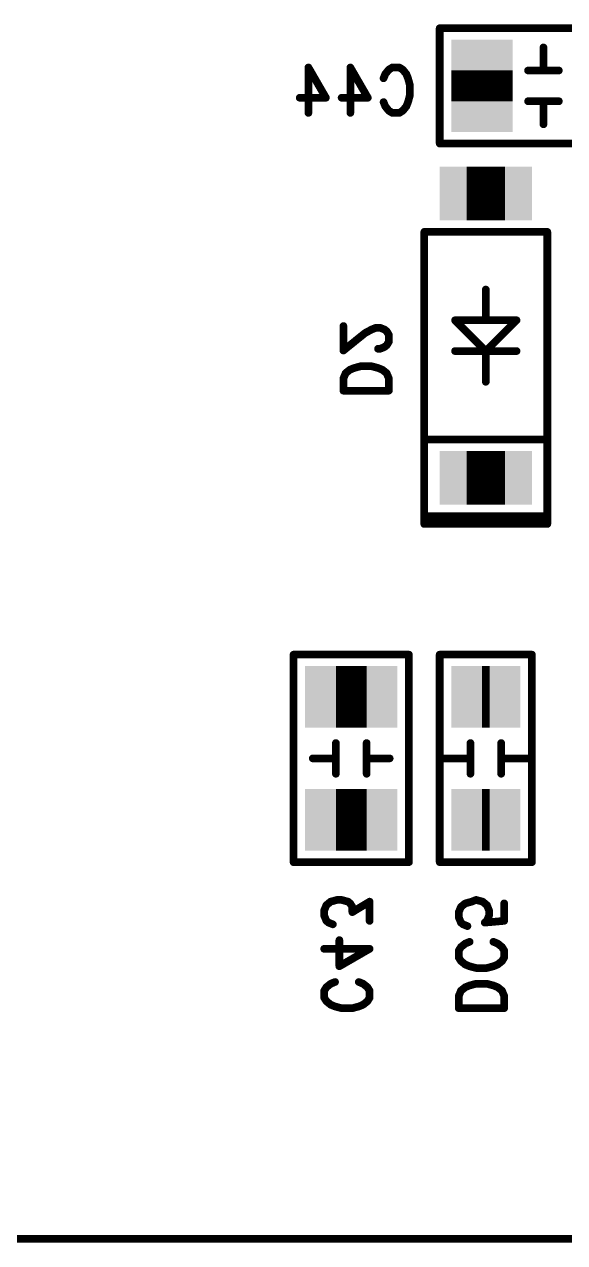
# Model space of a CAD drawing. Extents: x 100 to 156, y 84.7 to 174.
# Drawn here: x 116 to 123.03, y 99.95 to 115.8 of the extents above; entities that cross this region are included whole.
import ezdxf

# ---------------------------------------------------------------- set-up
doc = ezdxf.new("R2010")
doc.units = 0
doc.layers.get('0').update_dxf_attribs({"linetype": 'CONTINUOUS'})
doc.layers.add('MASK-BOTTOM_PHO', color=4, linetype='CONTINUOUS')
doc.layers.add('SILK-BOTTOM_PHO', color=5, linetype='CONTINUOUS')

# ---------------------------------------------------------------- blocks, each defined once
blk = doc.blocks.new('SQUARE_10')
blk.add_solid([(0.350012, 0.350012), (0.350012, -0.350012), (-0.350012, 0.350012), (-0.350012, -0.350012)])
blk = doc.blocks.new('SQUARE_161')
blk.add_solid([(0.40005, 0.40005), (0.40005, -0.40005), (-0.40005, 0.40005), (-0.40005, -0.40005)])
blk = doc.blocks.new('ROUND_1')
at = {"const_width": 0.050038}
blk.add_lwpolyline([(-0.025018, 0, 1), (0.025018, 0, 1)], format="xyb", close=True, dxfattribs=at)

msp = doc.modelspace()

# ---------------------------------------------------------------- linework, layer by layer
at = {"layer": 'MASK-BOTTOM_PHO'}
for points, const_width in [([(121.949972, 114.800126), (121.949972, 115.199922)], 0.8001), ([(122.249946, 113.599976), (121.750074, 113.599976)], 0.700024), ([(122.249946, 109.899958), (121.750074, 109.899958)], 0.700024), ([(120.050052, 107.050078), (120.450102, 107.050078)], 0.8001), ([(121.949972, 107.050078), (122.050048, 107.050078)], 0.8001), ([(120.050052, 105.449878), (120.450102, 105.449878)], 0.8001), ([(121.949972, 105.449878), (122.050048, 105.449878)], 0.8001), ([(100.000054, 100.000054), (143.999966, 100.000054)], 0.100076)]:
    msp.add_lwpolyline(points, dxfattribs=dict(at, const_width=const_width))
at = {"layer": 'SILK-BOTTOM_PHO', "const_width": 0.100076}
for points in [[(124.100082, 115.750086), (121.400062, 115.750086)], [(121.400062, 115.750086), (121.400062, 114.249962)], [(122.750072, 115.199922), (122.750072, 115.499896)], [(119.693182, 115.239038), (119.920512, 114.845338)], [(119.693182, 115.239038), (119.693182, 114.648488)], [(120.23852, 115.239038), (120.46585, 114.845338)], [(120.23852, 115.239038), (120.23852, 114.648488)], [(120.69318, 115.15471), (120.738646, 115.210844)], [(120.738646, 115.210844), (120.784112, 115.239038)], [(120.784112, 115.239038), (120.875044, 115.239038)], [(120.875044, 115.239038), (120.92051, 115.210844)], [(120.92051, 115.210844), (120.965976, 115.15471)], [(122.94997, 115.199922), (122.54992, 115.199922)], [(120.670574, 115.098322), (120.69318, 115.15471)], [(120.965976, 115.15471), (120.988582, 115.098322)], [(120.988582, 115.098322), (121.011442, 115.013994)], [(121.011442, 114.873532), (120.988582, 114.78895)], [(121.011442, 115.013994), (121.011442, 114.873532)], [(119.920512, 114.845338), (119.579644, 114.845338)], [(120.46585, 114.845338), (120.124982, 114.845338)], [(120.69318, 114.732816), (120.670574, 114.78895)], [(120.738646, 114.676682), (120.69318, 114.732816)], [(120.965976, 114.732816), (120.92051, 114.676682)], [(120.988582, 114.78895), (120.965976, 114.732816)], [(122.94997, 114.800126), (122.54992, 114.800126)], [(122.750072, 114.800126), (122.750072, 114.499898)], [(120.784112, 114.648488), (120.738646, 114.676682)], [(120.875044, 114.648488), (120.784112, 114.648488)], [(120.92051, 114.676682), (120.875044, 114.648488)], [(121.400062, 114.249962), (124.100082, 114.249962)], [(121.19991, 113.100104), (121.19991, 110.400084)], [(122.80011, 113.100104), (121.19991, 113.100104)], [(122.80011, 110.400084), (122.80011, 113.100104)], [(122.00001, 111.949992), (122.00001, 112.350042)], [(120.14835, 111.5568), (120.14835, 111.875062)], [(120.570244, 111.852202), (120.51411, 111.829596)], [(120.626632, 111.852202), (120.570244, 111.852202)], [(120.682766, 111.829596), (120.626632, 111.852202)], [(121.59996, 111.949992), (122.40006, 111.949992)], [(122.00001, 111.549942), (121.59996, 111.949992)], [(122.40006, 111.949992), (122.00001, 111.549942)], [(120.429782, 111.78413), (120.14835, 111.5568)], [(120.51411, 111.829596), (120.429782, 111.78413)], [(120.71096, 111.806736), (120.682766, 111.829596)], [(120.739154, 111.76127), (120.71096, 111.806736)], [(120.739154, 111.670338), (120.739154, 111.76127)], [(120.598438, 111.57966), (120.626632, 111.57966)], [(120.626632, 111.57966), (120.682766, 111.602266)], [(120.682766, 111.602266), (120.71096, 111.625126)], [(120.71096, 111.625126), (120.739154, 111.670338)], [(121.59996, 111.549942), (122.40006, 111.549942)], [(122.00001, 111.549942), (122.00001, 111.149892)], [(120.176544, 111.261398), (120.14835, 111.193072)], [(120.232932, 111.306864), (120.176544, 111.261398)], [(120.289066, 111.32947), (120.232932, 111.306864)], [(120.373394, 111.35233), (120.289066, 111.32947)], [(120.51411, 111.35233), (120.373394, 111.35233)], [(120.598438, 111.32947), (120.51411, 111.35233)], [(120.654572, 111.306864), (120.598438, 111.32947)], [(120.71096, 111.261398), (120.654572, 111.306864)], [(120.739154, 111.193072), (120.71096, 111.261398)], [(120.14835, 111.193072), (120.14835, 111.034068)], [(120.739154, 111.034068), (120.739154, 111.193072)], [(120.739154, 111.034068), (120.14835, 111.034068)], [(121.19991, 110.400084), (122.80011, 110.400084)], [(121.19991, 110.400084), (121.19991, 109.400086)], [(122.80011, 109.400086), (122.80011, 110.400084)], [(121.19991, 109.400086), (122.80011, 109.400086)], [(121.19991, 109.400086), (121.19991, 109.30001)], [(122.80011, 109.30001), (122.80011, 109.400086)], [(121.19991, 109.30001), (122.80011, 109.30001)], [(121.000012, 107.599988), (119.499888, 107.599988)], [(119.499888, 107.599988), (119.499888, 104.899968)], [(121.000012, 104.899968), (121.000012, 107.599988)], [(122.599958, 107.599988), (121.400062, 107.599988)], [(121.400062, 107.599988), (121.400062, 104.899968)], [(122.599958, 104.899968), (122.599958, 107.599988)], [(120.050052, 106.05008), (120.050052, 106.449876)], [(120.450102, 106.05008), (120.450102, 106.449876)], [(121.800112, 106.05008), (121.800112, 106.449876)], [(122.199908, 106.05008), (122.199908, 106.449876)], [(120.050052, 106.249978), (119.750078, 106.249978)], [(120.450102, 106.249978), (120.750076, 106.249978)], [(121.400062, 106.249978), (121.800112, 106.249978)], [(122.599958, 106.249978), (122.199908, 106.249978)], [(119.499888, 104.899968), (121.000012, 104.899968)], [(121.400062, 104.899968), (122.599958, 104.899968)], [(120.06707, 104.408986), (119.982742, 104.38638)], [(120.123458, 104.408986), (120.06707, 104.408986)], [(120.207786, 104.38638), (120.123458, 104.408986)], [(121.873518, 104.408986), (121.81713, 104.38638)], [(121.957846, 104.38638), (121.873518, 104.408986)], [(119.926608, 104.340914), (119.898414, 104.272842)], [(119.898414, 104.272842), (119.898414, 104.204516)], [(119.982742, 104.38638), (119.926608, 104.340914)], [(120.23598, 104.36352), (120.207786, 104.38638)], [(120.264174, 104.318308), (120.23598, 104.36352)], [(120.488964, 104.38638), (120.264174, 104.249982)], [(120.264174, 104.249982), (120.264174, 104.318308)], [(120.488964, 104.136444), (120.488964, 104.38638)], [(121.676668, 104.318308), (121.648474, 104.249982)], [(121.648474, 104.249982), (121.648474, 104.18191)], [(121.732802, 104.36352), (121.676668, 104.318308)], [(121.81713, 104.38638), (121.732802, 104.36352)], [(122.01398, 104.340914), (121.957846, 104.38638)], [(122.042174, 104.272842), (122.01398, 104.340914)], [(122.042174, 104.204516), (122.042174, 104.272842)], [(122.239024, 104.36352), (122.239024, 104.136444)], [(119.898414, 104.204516), (119.926608, 104.136444)], [(119.926608, 104.136444), (119.954802, 104.113584)], [(119.954802, 104.113584), (120.010936, 104.090978)], [(121.648474, 104.18191), (121.676668, 104.113584)], [(121.676668, 104.113584), (121.704608, 104.090978)], [(121.704608, 104.090978), (121.760996, 104.068118)], [(122.239024, 104.136444), (121.98604, 104.113584)], [(121.98604, 104.113584), (122.01398, 104.136444)], [(122.01398, 104.136444), (122.042174, 104.204516)], [(120.488964, 103.772716), (119.898414, 103.772716)], [(120.095264, 103.545386), (120.095264, 103.886254)], [(120.488964, 103.772716), (120.095264, 103.545386)], [(121.648474, 103.75011), (121.676668, 103.795576)], [(121.676668, 103.795576), (121.732802, 103.840788)], [(121.732802, 103.840788), (121.788936, 103.863648)], [(122.098562, 103.863648), (122.154696, 103.840788)], [(122.154696, 103.840788), (122.21083, 103.795576)], [(122.21083, 103.795576), (122.239024, 103.75011)], [(121.648474, 103.659178), (121.648474, 103.75011)], [(121.676668, 103.613712), (121.648474, 103.659178)], [(121.732802, 103.568246), (121.676668, 103.613712)], [(122.21083, 103.613712), (122.154696, 103.568246)], [(122.239024, 103.659178), (122.21083, 103.613712)], [(122.239024, 103.75011), (122.239024, 103.659178)], [(121.788936, 103.545386), (121.732802, 103.568246)], [(121.873518, 103.52278), (121.788936, 103.545386)], [(122.01398, 103.52278), (121.873518, 103.52278)], [(122.098562, 103.545386), (122.01398, 103.52278)], [(122.154696, 103.568246), (122.098562, 103.545386)], [(119.926608, 103.272844), (119.982742, 103.318056)], [(119.982742, 103.318056), (120.03913, 103.340916)], [(120.348502, 103.340916), (120.404636, 103.318056)], [(120.404636, 103.318056), (120.461024, 103.272844)], [(121.788936, 103.29545), (121.732802, 103.272844)], [(121.873518, 103.318056), (121.788936, 103.29545)], [(122.01398, 103.318056), (121.873518, 103.318056)], [(122.098562, 103.29545), (122.01398, 103.318056)], [(122.154696, 103.272844), (122.098562, 103.29545)], [(119.898414, 103.227378), (119.926608, 103.272844)], [(119.898414, 103.136446), (119.898414, 103.227378)], [(119.926608, 103.09098), (119.898414, 103.136446)], [(120.461024, 103.272844), (120.488964, 103.227378)], [(120.488964, 103.136446), (120.461024, 103.09098)], [(120.488964, 103.227378), (120.488964, 103.136446)], [(121.676668, 103.227378), (121.648474, 103.159052)], [(121.648474, 103.159052), (121.648474, 103.000048)], [(121.732802, 103.272844), (121.676668, 103.227378)], [(122.21083, 103.227378), (122.154696, 103.272844)], [(122.239024, 103.159052), (122.21083, 103.227378)], [(122.239024, 103.000048), (122.239024, 103.159052)], [(119.982742, 103.045514), (119.926608, 103.09098)], [(120.03913, 103.022654), (119.982742, 103.045514)], [(120.123458, 103.000048), (120.03913, 103.022654)], [(120.264174, 103.000048), (120.123458, 103.000048)], [(120.348502, 103.022654), (120.264174, 103.000048)], [(120.404636, 103.045514), (120.348502, 103.022654)], [(120.461024, 103.09098), (120.404636, 103.045514)], [(122.239024, 103.000048), (121.648474, 103.000048)], [(100.000054, 100.000054), (143.999966, 100.000054)]]:
    msp.add_lwpolyline(points, dxfattribs=at)

# ---------------------------------------------------------------- block references
at = {"layer": 'MASK-BOTTOM_PHO'}
for name, p in [('SQUARE_161', (121.949972, 115.199922)), ('SQUARE_161', (121.949972, 114.800126)), ('SQUARE_10', (121.750074, 113.599976)), ('SQUARE_10', (122.249946, 113.599976)), ('SQUARE_10', (121.750074, 109.899958)), ('SQUARE_10', (122.249946, 109.899958)), ('SQUARE_161', (120.050052, 107.050078)), ('SQUARE_161', (120.450102, 107.050078)), ('SQUARE_161', (121.949972, 107.050078)), ('SQUARE_161', (122.050048, 107.050078)), ('SQUARE_161', (120.050052, 105.449878)), ('SQUARE_161', (120.450102, 105.449878)), ('SQUARE_161', (121.949972, 105.449878)), ('SQUARE_161', (122.050048, 105.449878))]:
    msp.add_blockref(name, p, dxfattribs=at)
at = {"layer": 'SILK-BOTTOM_PHO'}
for p in [(121.400062, 115.750086), (122.750072, 115.499896), (119.693182, 115.239038), (119.693182, 115.239038), (120.23852, 115.239038), (120.23852, 115.239038), (120.738646, 115.210844), (120.784112, 115.239038), (120.875044, 115.239038), (120.92051, 115.210844), (122.54992, 115.199922), (122.750072, 115.199922), (122.94997, 115.199922), (120.670574, 115.098322), (120.69318, 115.15471), (120.965976, 115.15471), (120.988582, 115.098322), (121.011442, 115.013994), (121.011442, 114.873532), (119.579644, 114.845338), (119.920512, 114.845338), (120.124982, 114.845338), (120.46585, 114.845338), (120.670574, 114.78895), (120.69318, 114.732816), (120.965976, 114.732816), (120.988582, 114.78895), (122.54992, 114.800126), (122.750072, 114.800126), (122.94997, 114.800126), (119.693182, 114.648488), (120.23852, 114.648488), (120.738646, 114.676682), (120.784112, 114.648488), (120.875044, 114.648488), (120.92051, 114.676682), (122.750072, 114.499898), (121.400062, 114.249962), (121.19991, 113.100104), (121.19991, 113.100104), (122.80011, 113.100104), (122.00001, 112.350042), (120.14835, 111.875062), (120.570244, 111.852202), (120.626632, 111.852202), (121.59996, 111.949992), (121.59996, 111.949992), (122.00001, 111.949992), (122.40006, 111.949992), (120.429782, 111.78413), (120.51411, 111.829596), (120.682766, 111.829596), (120.71096, 111.806736), (120.739154, 111.76127), (120.14835, 111.5568), (120.598438, 111.57966), (120.626632, 111.57966), (120.682766, 111.602266), (120.71096, 111.625126), (120.739154, 111.670338), (121.59996, 111.549942), (122.00001, 111.549942), (122.00001, 111.549942), (122.40006, 111.549942), (120.176544, 111.261398), (120.232932, 111.306864), (120.289066, 111.32947), (120.373394, 111.35233), (120.51411, 111.35233), (120.598438, 111.32947), (120.654572, 111.306864), (120.71096, 111.261398), (120.14835, 111.193072), (120.739154, 111.193072), (122.00001, 111.149892), (120.14835, 111.034068), (120.14835, 111.034068), (120.739154, 111.034068), (120.739154, 111.034068), (121.19991, 110.400084), (121.19991, 110.400084), (122.80011, 110.400084), (122.80011, 110.400084), (121.19991, 109.400086), (121.19991, 109.400086), (122.80011, 109.400086), (122.80011, 109.400086), (121.19991, 109.30001), (122.80011, 109.30001), (119.499888, 107.599988), (121.000012, 107.599988), (121.400062, 107.599988), (122.599958, 107.599988), (120.050052, 106.449876), (120.450102, 106.449876), (121.800112, 106.449876), (122.199908, 106.449876), (119.750078, 106.249978), (120.050052, 106.249978), (120.450102, 106.249978), (120.750076, 106.249978), (121.400062, 106.249978), (121.800112, 106.249978), (122.199908, 106.249978), (122.599958, 106.249978), (120.050052, 106.05008), (120.450102, 106.05008), (121.800112, 106.05008), (122.199908, 106.05008), (119.499888, 104.899968), (121.000012, 104.899968), (121.000012, 104.899968), (121.400062, 104.899968), (122.599958, 104.899968), (122.599958, 104.899968), (120.06707, 104.408986), (120.123458, 104.408986), (121.873518, 104.408986), (119.898414, 104.272842), (119.926608, 104.340914), (119.982742, 104.38638), (120.207786, 104.38638), (120.23598, 104.36352), (120.264174, 104.318308), (120.264174, 104.318308), (120.264174, 104.249982), (120.488964, 104.38638), (121.648474, 104.249982), (121.676668, 104.318308), (121.676668, 104.318308), (121.732802, 104.36352), (121.81713, 104.38638), (121.957846, 104.38638), (122.01398, 104.340914), (122.042174, 104.272842), (122.239024, 104.36352), (119.898414, 104.204516), (119.926608, 104.136444), (119.954802, 104.113584), (120.010936, 104.090978), (120.488964, 104.136444), (121.648474, 104.18191), (121.676668, 104.113584), (121.704608, 104.090978), (121.98604, 104.113584), (122.01398, 104.136444), (122.042174, 104.204516), (122.239024, 104.136444), (121.760996, 104.068118), (119.898414, 103.772716), (120.095264, 103.886254), (120.488964, 103.772716), (120.488964, 103.772716), (121.676668, 103.795576), (121.732802, 103.840788), (121.788936, 103.863648), (122.098562, 103.863648), (122.154696, 103.840788), (122.21083, 103.795576), (121.648474, 103.75011), (121.648474, 103.659178), (121.676668, 103.613712), (122.21083, 103.613712), (122.239024, 103.75011), (122.239024, 103.659178), (120.095264, 103.545386), (121.732802, 103.568246), (121.788936, 103.545386), (121.788936, 103.545386), (121.873518, 103.52278), (122.01398, 103.52278), (122.098562, 103.545386), (122.154696, 103.568246), (119.982742, 103.318056), (120.03913, 103.340916), (120.348502, 103.340916), (120.404636, 103.318056), (121.788936, 103.29545), (121.788936, 103.29545), (121.873518, 103.318056), (122.01398, 103.318056), (122.098562, 103.29545), (119.898414, 103.227378), (119.898414, 103.136446), (119.926608, 103.272844), (120.461024, 103.272844), (120.488964, 103.227378), (120.488964, 103.136446), (121.648474, 103.159052), (121.676668, 103.227378), (121.732802, 103.272844), (122.154696, 103.272844), (122.21083, 103.227378), (122.239024, 103.159052), (119.926608, 103.09098), (119.982742, 103.045514), (120.03913, 103.022654), (120.123458, 103.000048), (120.264174, 103.000048), (120.348502, 103.022654), (120.404636, 103.045514), (120.461024, 103.09098), (121.648474, 103.000048), (121.648474, 103.000048), (122.239024, 103.000048), (122.239024, 103.000048)]:
    msp.add_blockref('ROUND_1', p, dxfattribs=at)

doc.saveas('drawing.dxf')
